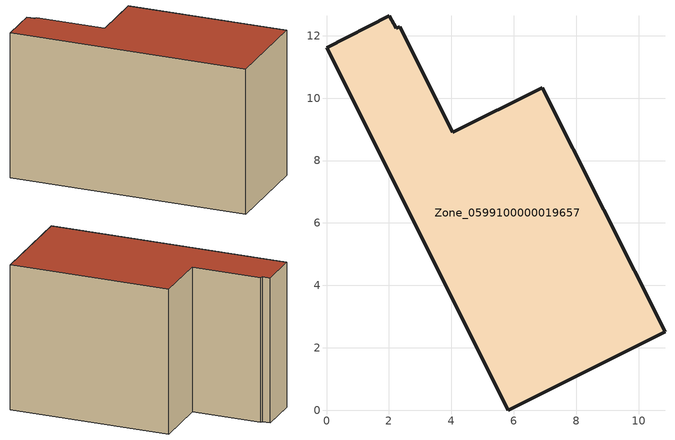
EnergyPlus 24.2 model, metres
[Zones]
Zone_0599100000019657
 floor ground (C_G): 2.23,12.24 2.35,12.28 4.05,8.9 6.91,10.34 10.85,2.52 5.83,0 0,11.62 2.02,12.64 z0
 wall outside (C_F): 5.83,0 10.85,2.52 6.91,10.34 4.05,8.9 2.35,12.28 2.23,12.24 2.02,12.64 0,11.62 5.83,0 z0:8.01
 roof outside (C_R): 2.35,12.28 2.23,12.24 2.02,12.64 0,11.62 5.83,0 10.85,2.52 6.91,10.34 4.05,8.9 z8.01
[BUILDING]
Pand.0599100000019657: North Axis=0; Terrain=City; Loads Convergence Tolerance Value=0.04; Temperature Convergence Tolerance Value=0.4; Solar Distribution=FullExterior; Maximum Number of Warmup Days=25; Minimum Number of Warmup Days=1
[Site:Location]
Rotterdam.The.Hague.AP_ZH_NLD Design_Conditions: Latitude=51.96; Longitude=4.45; Time Zone=1; Elevation=-4.5
[SITE:GROUNDTEMPERATURE:BUILDINGSURFACE]
18, 18, 18, 18, 18, 18, 18, 18, 18, 18, 18, 18
[MATERIAL] Thermal Absorptance=0.9; Solar Absorptance=0.7; Visible Absorptance=0.7
Name | Roughness | Thickness | Conductivity | Density | Specific Heat
G.TC.1975-1991 | MediumSmooth | 0.15 | 0.288461 | 540 | 1210
F.TC.1975-1991 | Rough | 0.3 | 0.230769 | 1920 | 840
R.TC.1975-1991 | MediumRough | 0.2 | 0.153846 | 1500 | 1000
[CONSTRUCTION]
C_G: G.TC.1975-1991
C_F: F.TC.1975-1991
C_R: R.TC.1975-1991
[ZONE]
Zone_0599100000019657: Type=1; Multiplier=1; Ceiling Height=Autocalculate; Volume=Autocalculate; Floor Area=autocalculate; Part of Total Floor Area=Yes
[ZONEINFILTRATION:DESIGNFLOWRATE]
Infil_Zone_0599100000019657: Zone or ZoneList or Space or SpaceList=Zone_0599100000019657; Schedule=AlwaysOn; Design Flow Rate Calculation Method=Flow/Area; Flow Rate per Floor Area=0.003; Constant Term Coefficient=1; Temperature Term Coefficient=0; Velocity Term Coefficient=0; Velocity Squared Term Coefficient=0
[HVACTEMPLATE:ZONE:IDEALLOADSAIRSYSTEM]
Zone_0599100000019657: Maximum Heating Supply Air Temperature=50; Minimum Cooling Supply Air Temperature=13; Maximum Heating Supply Air Humidity Ratio=0.0156; Minimum Cooling Supply Air Humidity Ratio=0.0077; Heating Limit=NoLimit; Cooling Limit=NoLimit; Dehumidification Control Type=ConstantSensibleHeatRatio; Cooling Sensible Heat Ratio=0.7; Dehumidification Setpoint=60; Humidification Control Type=None; Humidification Setpoint=30; Outdoor Air Method=None; Outdoor Air Flow Rate per Person=0.00944; Outdoor Air Flow Rate per Zone Floor Area=0; Outdoor Air Flow Rate per Zone=0; Demand Controlled Ventilation Type=None; Outdoor Air Economizer Type=NoEconomizer; Heat Recovery Type=None; Sensible Heat Recovery Effectiveness=0.7; Latent Heat Recovery Effectiveness=0.65
[ZONECONTROL:THERMOSTAT]
ThermostatControl_Zone_0599100000019657: Zone or ZoneList=Zone_0599100000019657; Control Type Schedule=DualSetpointControlType; Control 1=Thermostat_Zone_0599100000019657; Temperature Difference Between Cutout And Setpoint=0
[THERMOSTATSETPOINT:DUALSETPOINT]
Thermostat_Zone_0599100000019657: Heating Setpoint Temperature Schedule=HeatingSetpoint_Zone_0599100000019657; Cooling Setpoint Temperature Schedule=CoolingSetpoint_Zone_0599100000019657
[SCHEDULE:COMPACT]
HeatingSetpoint_Zone_0599100000019657: Through: 12/31, For: AllDays, Until: 24:00, 21
CoolingSetpoint_Zone_0599100000019657: Through: 12/31, For: AllDays, Until: 24:00, 24
DualSetpointControlType: Through: 12/31, For: AllDays, Until: 24:00, 4
AlwaysOn: Through: 12/31, For: AllDays, Until: 24:00, 1
